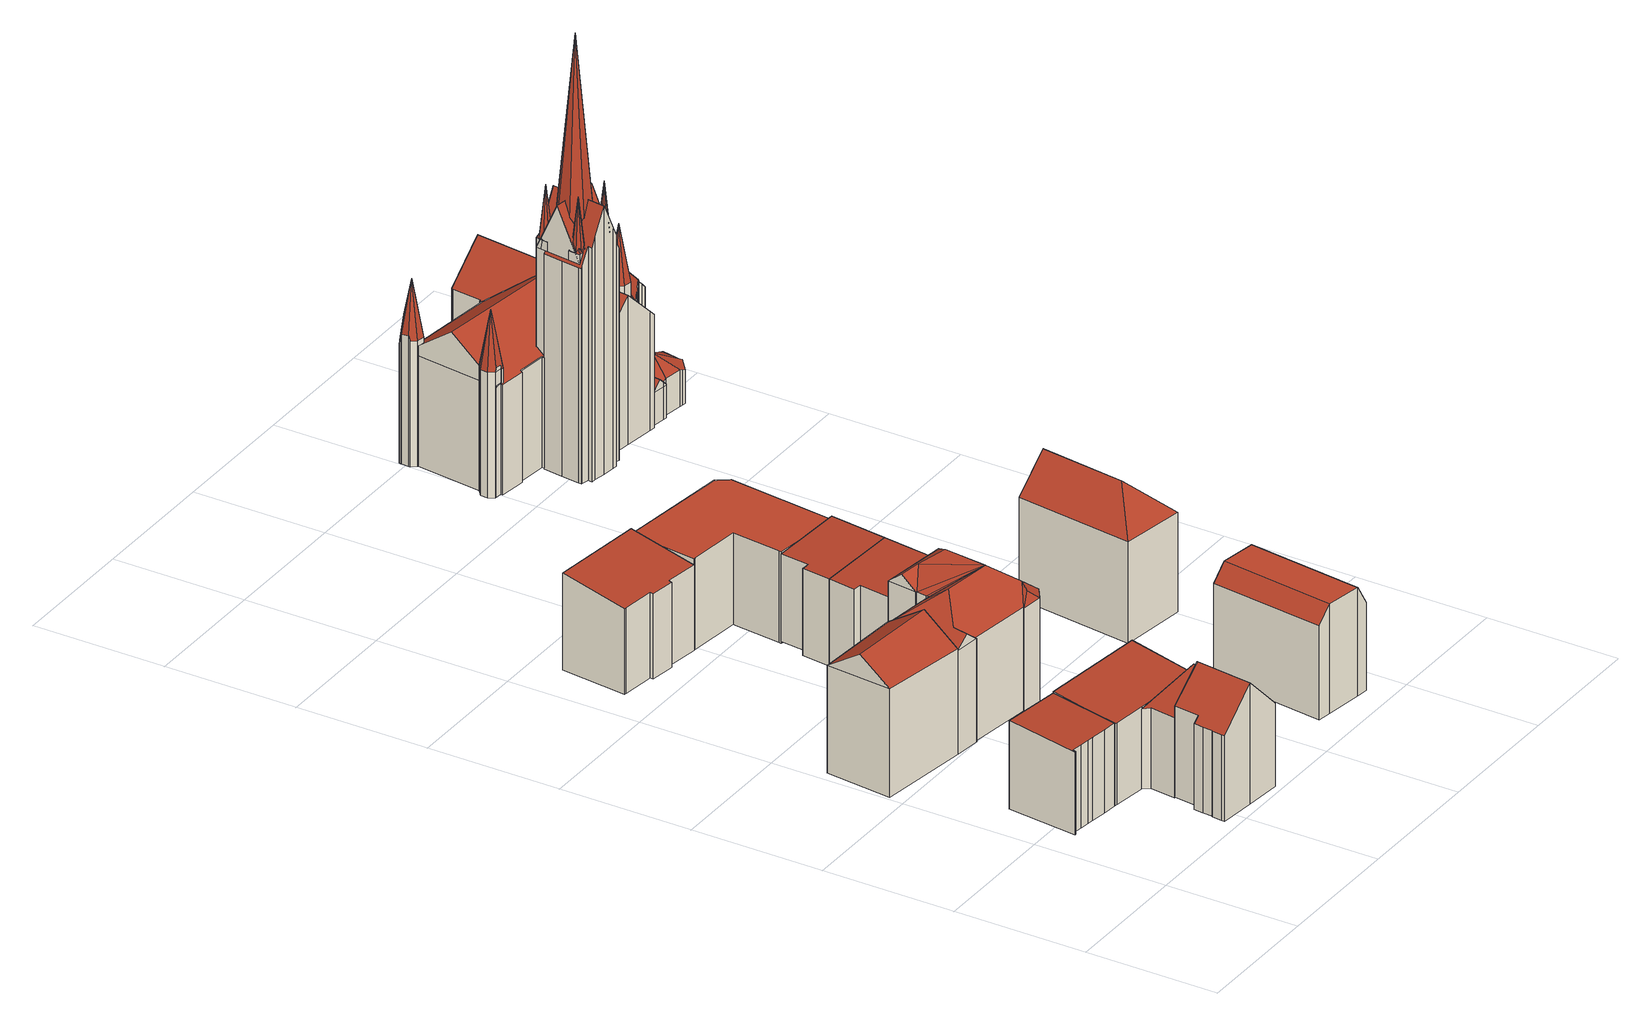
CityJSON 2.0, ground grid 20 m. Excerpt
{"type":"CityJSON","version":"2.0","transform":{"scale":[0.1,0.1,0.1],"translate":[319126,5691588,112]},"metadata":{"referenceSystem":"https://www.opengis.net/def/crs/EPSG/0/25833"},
"CityObjects":{
"building1":{"type":"Building","attributes":{"Gemeindeschluessel":14713000,"Dachtyp_tdc":"tdcPolyFlatRoof","Dachneigung":4.04,"QualitaetDacherkennung":51,"Geometrietyp2DReferenz":"3000","function":"31001_9998","roofType":"2100","measuredHeight":13.27},"geometry":[{"type":"MultiSurface","lod":"2","boundaries":[[[0,1,2,3]],[[1,4,5,2]],[[4,6,7,5]],[[6,8,9,7]],[[8,10,11,9]],[[10,12,13,11]],[[12,14,15,13]],[[14,16,17,15]],[[16,18,19,17]],[[18,0,3,19]],[[18,16,14,12,10,8,6,4,1,0]],[[3,2,5,7,9,11,13,15,17,19]]],"semantics":{"surfaces":[{"type":"WallSurface"},{"type":"RoofSurface"},{"type":"GroundSurface"}],"values":[0,0,0,0,0,0,0,0,0,0,1,2]}}]},
"building2":{"type":"Building","attributes":{"Dachtyp_tdc":"tdcGableRoof","Gemeindeschluessel":14713000,"Dachneigung":34.03,"QualitaetDacherkennung":63,"Geometrietyp2DReferenz":"3000","function":"31001_9998","roofType":"3100","measuredHeight":19.81},"geometry":[{"type":"MultiSurface","lod":"2","boundaries":[[[20,21,22,23]],[[21,24,25,22]],[[24,26,27,25]],[[26,20,23,27]],[[24,21,28]],[[20,26,29]],[[21,20,29,28]],[[26,24,28,29]],[[23,22,25,27]]],"semantics":{"surfaces":[{"type":"WallSurface"},{"type":"RoofSurface"},{"type":"GroundSurface"}],"values":[0,0,0,0,0,0,1,1,2]}}]},
"building3":{"type":"Building","attributes":{"Dachtyp_tdc":"tdcGableRoof","Gemeindeschluessel":14713000,"Dachneigung":45.72,"QualitaetDacherkennung":61,"Geometrietyp2DReferenz":"3000","function":"31001_9998","roofType":"3100","measuredHeight":18.15},"geometry":[{"type":"MultiSurface","lod":"2","boundaries":[[[30,31,32,33]],[[31,34,35,32]],[[34,36,37,35]],[[36,38,39,37]],[[38,40,41,39]],[[40,42,43,41]],[[42,44,45,43]],[[44,46,47,45]],[[46,48,49,47]],[[48,50,51,49]],[[50,52,53,51]],[[52,30,33,53]],[[48,46,44,42]],[[42,40,38,36,34,31,30,52,50,48]],[[33,32,35,37,39,41,43,45,47,49,51,53]]],"semantics":{"surfaces":[{"type":"WallSurface"},{"type":"RoofSurface"},{"type":"GroundSurface"}],"values":[0,0,0,0,0,0,0,0,0,0,0,0,1,1,2]}}]},
"building4":{"type":"Building","attributes":{"Gemeindeschluessel":14713000,"Geometrietyp2DReferenz":"3000","function":"31001_9998","roofType":"9999"},"children":["building4-1","building4-2"]},
"building4-1":{"type":"BuildingPart","attributes":{"Dachtyp_tdc":"tdcPolyFlatRoof","Dachneigung":8.68,"QualitaetDacherkennung":67,"Geometrietyp2DReferenz":"3000","roofType":"2100","measuredHeight":13.67},"parents":["building4"],"geometry":[{"type":"MultiSurface","lod":"2","boundaries":[[[54,55,56,57,58]],[[55,59,60,56]],[[59,61,62,60]],[[61,63,64,62]],[[63,61,59,55,54,65]],[[57,56,60,62,64]],[[58,65,54]],[[57,64,63,65,58]]],"semantics":{"surfaces":[{"type":"WallSurface"},{"type":"RoofSurface"},{"type":"GroundSurface"},{"type":"ClosureSurface"}],"values":[0,0,0,0,1,2,0,3]}}]},
"building4-2":{"type":"BuildingPart","attributes":{"Dachtyp_tdc":"tdcPolyFlatRoof","Dachneigung":6.71,"QualitaetDacherkennung":55,"Geometrietyp2DReferenz":"3000","roofType":"2100","measuredHeight":13.48},"parents":["building4"],"geometry":[{"type":"MultiSurface","lod":"2","boundaries":[[[66,67,5,7]],[[67,68,69,5]],[[68,58,57,69]],[[70,71,72,64,63]],[[71,66,7,72]],[[71,70,65,58,68,67,66]],[[7,5,69,57,64,72]],[[63,65,70]],[[64,57,58,65,63]]],"semantics":{"surfaces":[{"type":"WallSurface"},{"type":"RoofSurface"},{"type":"GroundSurface"},{"type":"ClosureSurface"}],"values":[0,0,0,0,0,1,2,0,3]}}]},
"building5":{"type":"Building","attributes":{"Dachtyp_tdc":"tdcFreeFormRoof","Gemeindeschluessel":14713000,"Dachneigung":39.15,"QualitaetDacherkennung":16,"Geometrietyp2DReferenz":"3000","function":"31001_9998","roofType":"5000","measuredHeight":20.2},"geometry":[{"type":"MultiSurface","lod":"2","boundaries":[[[73,74,75,76]],[[74,77,78,75]],[[77,79,80,78]],[[79,81,82,80]],[[81,83,84,82]],[[83,85,86,84]],[[85,87,88,86]],[[87,89,90,88]],[[89,91,92,90]],[[91,93,94,92]],[[93,95,96,94]],[[95,97,23,96]],[[97,98,27,23]],[[99,97,95]],[[100,99,95,93]],[[101,102,103,104,100,93,91]],[[105,101,91,89]],[[105,89,87]],[[102,101,105,87,85]],[[106,107,103,102,85,83]],[[108,109,106,83,81]],[[108,81,79]],[[109,108,79,77]],[[109,107,106]],[[77,107,109]],[[74,107,77]],[[107,74,73]],[[73,103,107]],[[110,103,73]],[[110,104,103]],[[104,110,98]],[[99,100,104,98,97]],[[27,111,76,75,78,80,82,84,86,88,90,92,94,96,23]],[[98,110,111,27]],[[110,73,76,111]]],"semantics":{"surfaces":[{"type":"WallSurface"},{"type":"RoofSurface"},{"type":"GroundSurface"}],"values":[0,0,0,0,0,0,0,0,0,0,0,0,0,0,1,1,1,1,1,1,1,0,1,1,1,1,1,1,1,1,1,1,2,0,0]}}]},
"building6":{"type":"Building","attributes":{"Dachtyp_tdc":"tdcPolyFlatRoof","Gemeindeschluessel":14713000,"Dachneigung":9.34,"QualitaetDacherkennung":69,"Geometrietyp2DReferenz":"3000","function":"31001_9998","roofType":"2100","measuredHeight":14.57},"geometry":[{"type":"MultiSurface","lod":"2","boundaries":[[[112,113,114,115]],[[113,116,117,114]],[[116,118,119,117]],[[118,120,121,119]],[[120,122,123,121]],[[122,124,125,123]],[[124,126,127,125]],[[126,128,129,127]],[[128,112,115,129]],[[128,126,124,122,120,118,116,113,112]],[[115,114,117,119,121,123,125,127,129]]],"semantics":{"surfaces":[{"type":"WallSurface"},{"type":"RoofSurface"},{"type":"GroundSurface"}],"values":[0,0,0,0,0,0,0,0,0,1,2]}}]},
"building7":{"type":"Building","attributes":{"Dachtyp_tdc":"tdcPolyFlatRoof","Gemeindeschluessel":14713000,"Dachneigung":4.34,"QualitaetDacherkennung":76,"Geometrietyp2DReferenz":"3000","function":"31001_9998","roofType":"2100","measuredHeight":13.96},"geometry":[{"type":"MultiSurface","lod":"2","boundaries":[[[130,131,132,82]],[[131,133,134,132]],[[133,135,136,134]],[[135,137,138,136]],[[137,139,84,138]],[[139,130,82,84]],[[139,137,135,133,131,130]],[[82,132,134,136,138,84]]],"semantics":{"surfaces":[{"type":"WallSurface"},{"type":"RoofSurface"},{"type":"GroundSurface"}],"values":[0,0,0,0,0,0,1,2]}}]},
"building8":{"type":"Building","attributes":{"Dachtyp_tdc":"tdcPolyFlatRoof","Gemeindeschluessel":14713000,"Dachneigung":4.28,"QualitaetDacherkennung":86,"Geometrietyp2DReferenz":"3000","function":"31001_9998","roofType":"2100","measuredHeight":13.99},"geometry":[{"type":"MultiSurface","lod":"2","boundaries":[[[135,140,141,136]],[[140,142,143,141]],[[142,144,145,143]],[[144,146,147,145]],[[146,137,138,147]],[[137,135,136,138]],[[137,146,144,142,140,135]],[[136,141,143,145,147,138]]],"semantics":{"surfaces":[{"type":"WallSurface"},{"type":"RoofSurface"},{"type":"GroundSurface"}],"values":[0,0,0,0,0,0,1,2]}}]},
"building9":{"type":"Building","attributes":{"Dachtyp_tdc":"tdcPolyFlatRoof","Gemeindeschluessel":14713000,"Dachneigung":0,"QualitaetDacherkennung":21,"Geometrietyp2DReferenz":"3000","function":"31001_9998","roofType":"1000","measuredHeight":13.77},"geometry":[{"type":"MultiSurface","lod":"2","boundaries":[[[148,149,150,151]],[[149,152,153,150]],[[152,154,155,153]],[[154,156,115,155]],[[156,157,129,115]],[[157,158,159,129]],[[158,160,161,159]],[[160,162,163,161]],[[162,148,151,163]],[[162,160,158,157,156,154,152,149,148]],[[151,150,153,155,115,129,159,161,163]]],"semantics":{"surfaces":[{"type":"WallSurface"},{"type":"RoofSurface"},{"type":"GroundSurface"}],"values":[0,0,0,0,0,0,0,0,0,1,2]}}]},
"building10":{"type":"Building","attributes":{"Dachtyp_tdc":"tdcCutGableRoof","Gemeindeschluessel":14713000,"Dachneigung":1.63,"QualitaetDacherkennung":71,"Geometrietyp2DReferenz":"3000","function":"31001_9998","roofType":"9999","measuredHeight":16.48},"geometry":[{"type":"MultiSurface","lod":"2","boundaries":[[[164,165,166,167]],[[165,168,169,166]],[[168,170,171,169]],[[170,172,173,171]],[[172,174,175,173]],[[174,176,177,175]],[[176,178,179,177]],[[178,180,181,179]],[[180,182,183,181]],[[182,184,185,183]],[[184,186,187,185]],[[186,188,189,187]],[[188,190,191,189]],[[190,164,167,191]],[[168,165,164,190]],[[188,186,184,182,180,178,176,174,172,170]],[[190,188,170,168]],[[167,166,169,171,173,175,177,179,181,183,185,187,189,191]]],"semantics":{"surfaces":[{"type":"WallSurface"},{"type":"RoofSurface"},{"type":"GroundSurface"}],"values":[0,0,0,0,0,0,0,0,0,0,0,0,0,0,1,1,1,2]}}]},
"building11":{"type":"Building","attributes":{"Dachtyp_tdc":"tdcFreeFormRoof","Gemeindeschluessel":14713000,"Dachneigung":45.1,"QualitaetDacherkennung":70,"Geometrietyp2DReferenz":"3000","function":"31001_9998","roofType":"5000","measuredHeight":20.31},"geometry":[{"type":"MultiSurface","lod":"2","boundaries":[[[192,193,194,195]],[[193,196,197,194]],[[196,198,199,197]],[[198,200,201,199]],[[200,202,203,201]],[[202,204,205,203]],[[204,192,195,205]],[[204,206,192]],[[204,202,200,198,196,207,206]],[[206,207,193,192]],[[196,193,207]],[[195,194,197,199,201,203,205]]],"semantics":{"surfaces":[{"type":"WallSurface"},{"type":"RoofSurface"},{"type":"GroundSurface"}],"values":[0,0,0,0,0,0,0,1,1,1,0,2]}}]},
"building12":{"type":"Building","attributes":{"name":"Heilig Kreuz","Gemeindeschluessel":14713000,"QualitaetDacherkennung":100,"Geometrietyp2DReferenz":"3000","function":"31001_3041","roofType":"9999"},"children":["building12-1","building12-2","building12-3","building12-4","building12-5","building12-6","building12-7","building12-8","building12-9","building12-10","building12-11","building12-12","building12-13","building12-14","building12-15","building12-16","building12-17","building12-18","building12-19","building12-20","building12-21","building12-22","building12-23","building12-24","building12-25"]},
"building12-1":{"type":"BuildingPart","attributes":{"Dachtyp_tdc":"tdcGableRoof","Dachneigung":36.59,"QualitaetDacherkennung":100,"Geometrietyp2DReferenz":"3000","roofType":"3100","measuredHeight":22.18},"parents":["building12"],"geometry":[{"type":"MultiSurface","lod":"2","boundaries":[[[208,209,210,211]],[[209,212,213,210]],[[212,214,215,213]],[[214,216,217,215]],[[216,218,219,217]],[[218,220,221,219]],[[220,222,223,221]],[[222,224,225,223]],[[214,226,227,208,228,229,230,231,232,233,216]],[[224,222,231,230]],[[216,233,218]],[[218,233,232,220]],[[220,232,231,222]],[[209,227,226,212]],[[208,227,209]],[[212,226,214]],[[211,210,213,215,217,219,221,223,225,234,235]],[[224,229,234,225]],[[235,234,229,228]],[[211,235,228,208]],[[230,229,224]]],"semantics":{"surfaces":[{"type":"WallSurface"},{"type":"RoofSurface"},{"type":"GroundSurface"},{"type":"ClosureSurface"}],"values":[0,0,0,0,0,0,0,0,1,1,0,0,0,0,0,0,2,3,0,3,3]}}]},
"building12-2":{"type":"BuildingPart","attributes":{"Dachtyp_tdc":"tdcTentRoof","Dachneigung":80.45,"QualitaetDacherkennung":100,"Geometrietyp2DReferenz":"3000","roofType":"4000","measuredHeight":27.5},"parents":["building12"],"geometry":[{"type":"MultiSurface","lod":"2","boundaries":[[[236,237,238,239]],[[237,240,219,238]],[[240,241,242,219]],[[241,243,244,242]],[[243,245,246,244]],[[245,247,248,246]],[[247,249,250,248]],[[249,251,252,250]],[[251,253,254,252]],[[253,236,239,254]],[[236,253,255]],[[236,255,256,257,237]],[[241,256,255,243]],[[245,243,255]],[[247,245,255]],[[249,247,255]],[[251,249,255]],[[253,251,255]],[[240,257,256,241]],[[237,257,240]],[[239,238,219,242,244,246,248,250,252,254]]],"semantics":{"surfaces":[{"type":"WallSurface"},{"type":"RoofSurface"},{"type":"GroundSurface"}],"values":[0,0,0,0,0,0,0,0,0,0,1,1,1,1,1,1,1,1,0,0,2]}}]},
"building12-3":{"type":"BuildingPart","attributes":{"Dachtyp_tdc":"tdcFreeFormRoof","Dachneigung":64.74,"QualitaetDacherkennung":100,"Geometrietyp2DReferenz":"3000","roofType":"5000","measuredHeight":7.59},"parents":["building12"],"geometry":[{"type":"MultiSurface","lod":"2","boundaries":[[[258,259,260]],[[259,261,260]],[[262,258,261]],[[262,261,259]],[[262,259,258]],[[258,260,261]]],"semantics":{"surfaces":[{"type":"WallSurface"},{"type":"RoofSurface"},{"type":"GroundSurface"}],"values":[0,0,0,1,1,2]}}]},
"building12-4":{"type":"BuildingPart","attributes":{"Dachtyp_tdc":"tdcTentRoof","Dachneigung":85.04,"QualitaetDacherkennung":100,"Geometrietyp2DReferenz":"3000","roofType":"4000","measuredHeight":30.22},"parents":["building12"],"geometry":[{"type":"MultiSurface","lod":"2","boundaries":[[[263,264,265,266]],[[264,267,268,265]],[[267,269,270,268]],[[269,271,272,270]],[[271,273,274,272]],[[273,275,276,274]],[[275,277,278,276]],[[277,263,266,278]],[[264,263,279]],[[267,264,279]],[[269,267,279]],[[271,269,279]],[[273,271,279]],[[275,273,279]],[[277,275,279]],[[263,277,279]],[[266,265,268,270,272,274,276,278]]],"semantics":{"surfaces":[{"type":"WallSurface"},{"type":"RoofSurface"},{"type":"GroundSurface"}],"values":[0,0,0,0,0,0,0,0,1,1,1,1,1,1,1,1,2]}}]},
"building12-5":{"type":"BuildingPart","attributes":{"Dachtyp_tdc":"tdcTentRoof","Dachneigung":64.74,"QualitaetDacherkennung":100,"Geometrietyp2DReferenz":"3000","roofType":"4000","measuredHeight":3.35},"parents":["building12"],"geometry":[{"type":"MultiSurface","lod":"2","boundaries":[[[280,281,282,283]],[[281,284,285,282]],[[284,286,287,285]],[[286,280,283,287]],[[281,280,288]],[[284,281,288]],[[286,284,288]],[[280,286,288]],[[283,282,285,287]]],"semantics":{"surfaces":[{"type":"WallSurface"},{"type":"RoofSurface"},{"type":"GroundSurface"}],"values":[0,0,0,0,1,1,1,1,2]}}]},
"building12-6":{"type":"BuildingPart","attributes":{"Dachtyp_tdc":"tdcTentRoof","Dachneigung":28.61,"QualitaetDacherkennung":100,"Geometrietyp2DReferenz":"3000","roofType":"3500","measuredHeight":7.4},"parents":["building12"],"geometry":[{"type":"MultiSurface","lod":"2","boundaries":[[[289,290,291]],[[290,292,293,291]],[[292,294,295,293]],[[294,296,297,295]],[[296,298,299,297]],[[298,300,301,299]],[[300,302,303,301]],[[302,304,305,303]],[[304,306,307,305]],[[308,309,310,311]],[[309,312,313,310]],[[312,314,315,313]],[[314,316,317,315]],[[316,318,319,317]],[[318,289,291,319]],[[296,294,292,290,320]],[[298,296,320]],[[302,300,298,320]],[[304,302,320]],[[306,304,320]],[[321,322,306,320]],[[314,312,309,308,323,324,321,320]],[[290,289,318,316,314,320]],[[291,293,295,297,299,301,303,305,307,325,326,327,311,310,313,315,317,319]],[[307,306,322,328,325]],[[325,328,322,321]],[[325,321,324,326]],[[326,324,323,327]],[[327,323,308,311]]],"semantics":{"surfaces":[{"type":"WallSurface"},{"type":"RoofSurface"},{"type":"GroundSurface"},{"type":"ClosureSurface"}],"values":[0,0,0,0,0,0,0,0,0,0,0,0,0,0,0,1,1,1,1,1,1,1,1,2,0,3,3,3,3]}}]},
"building12-7":{"type":"BuildingPart","attributes":{"Dachtyp_tdc":"tdcTentRoof","Dachneigung":28.62,"QualitaetDacherkennung":100,"Geometrietyp2DReferenz":"3000","roofType":"3500","measuredHeight":7.31},"parents":["building12"],"geometry":[{"type":"MultiSurface","lod":"2","boundaries":[[[329,330,331,332]],[[330,333,334,331]],[[335,336,337]],[[338,339,335,337]],[[340,338,337]],[[341,340,337]],[[342,343,344,341,337]],[[345,346,342,337]],[[338,340,347,348]],[[340,341,349,347]],[[341,344,350,351,349]],[[343,342,352,353,354]],[[342,346,355,352]],[[346,345,356,355]],[[345,357,358,356]],[[357,359,360,358]],[[359,361,362,360]],[[361,329,332,362]],[[329,361,359,357,345,337]],[[336,363,333,330,329,337]],[[364,365,366,367,348,347,349,351,353,352,355,356,358,360,362,332,331,334]],[[364,334,333,363]],[[365,364,363,336]],[[366,365,336,335]],[[348,367,339,338]],[[367,366,335,339]],[[343,354,350,344]],[[354,353,351,350]]],"semantics":{"surfaces":[{"type":"WallSurface"},{"type":"RoofSurface"},{"type":"GroundSurface"},{"type":"ClosureSurface"}],"values":[0,0,1,1,1,1,1,1,0,0,0,0,0,0,0,0,0,0,1,1,2,3,3,3,0,3,0,3]}}]},
"building12-8":{"type":"BuildingPart","attributes":{"Dachtyp_tdc":"tdcTentRoof","Dachneigung":64.76,"QualitaetDacherkennung":100,"Geometrietyp2DReferenz":"3000","roofType":"4000","measuredHeight":36.08},"parents":["building12"],"geometry":[{"type":"MultiSurface","lod":"2","boundaries":[[[368,369,370,371]],[[369,372,373,370]],[[372,374,375,373]],[[374,368,371,375]],[[369,368,376]],[[372,369,376]],[[374,372,376]],[[368,374,376]],[[371,370,373,375]]],"semantics":{"surfaces":[{"type":"WallSurface"},{"type":"RoofSurface"},{"type":"GroundSurface"}],"values":[0,0,0,0,1,1,1,1,2]}}]},
"building12-9":{"type":"BuildingPart","attributes":{"Dachtyp_tdc":"tdcTentRoof","Dachneigung":64.74,"QualitaetDacherkennung":100,"Geometrietyp2DReferenz":"3000","roofType":"4000","measuredHeight":36.02},"parents":["building12"],"geometry":[{"type":"MultiSurface","lod":"2","boundaries":[[[377,378,379,380]],[[378,381,382,379]],[[381,383,384,382]],[[383,377,380,384]],[[378,377,385]],[[381,378,385]],[[383,381,385]],[[377,383,385]],[[380,379,382,384]]],"semantics":{"surfaces":[{"type":"WallSurface"},{"type":"RoofSurface"},{"type":"GroundSurface"}],"values":[0,0,0,0,1,1,1,1,2]}}]},
"building12-10":{"type":"BuildingPart","attributes":{"Dachtyp_tdc":"tdcTentRoof","Dachneigung":84.01,"QualitaetDacherkennung":100,"Geometrietyp2DReferenz":"3000","roofType":"4000","measuredHeight":7.92},"parents":["building12"],"geometry":[{"type":"MultiSurface","lod":"2","boundaries":[[[386,387,388,389]],[[387,390,391,388]],[[390,392,393,391]],[[392,394,395,393]],[[394,396,397,395]],[[396,398,399,397]],[[398,400,401,399]],[[400,386,389,401]],[[387,386,402]],[[390,387,402]],[[392,390,402]],[[394,392,402]],[[396,394,402]],[[398,396,402]],[[400,398,402]],[[386,400,402]],[[389,388,391,393,395,397,399,401]]],"semantics":{"surfaces":[{"type":"WallSurface"},{"type":"RoofSurface"},{"type":"GroundSurface"}],"values":[0,0,0,0,0,0,0,0,1,1,1,1,1,1,1,1,2]}}]},
"building12-11":{"type":"BuildingPart","attributes":{"Dachtyp_tdc":"tdcTentRoof","Dachneigung":84.01,"QualitaetDacherkennung":100,"Geometrietyp2DReferenz":"3000","roofType":"4000","measuredHeight":7.92},"parents":["building12"],"geometry":[{"type":"MultiSurface","lod":"2","boundaries":[[[403,404,405,406]],[[404,407,408,405]],[[407,409,410,408]],[[409,411,412,410]],[[411,413,414,412]],[[413,415,416,414]],[[415,417,418,416]],[[417,403,406,418]],[[404,403,419]],[[407,404,419]],[[409,407,419]],[[411,409,419]],[[413,411,419]],[[415,413,419]],[[417,415,419]],[[403,417,419]],[[406,405,408,410,412,414,416,418]]],"semantics":{"surfaces":[{"type":"WallSurface"},{"type":"RoofSurface"},{"type":"GroundSurface"}],"values":[0,0,0,0,0,0,0,0,1,1,1,1,1,1,1,1,2]}}]},
"building12-12":{"type":"BuildingPart","attributes":{"Dachtyp_tdc":"tdcGableRoof","Dachneigung":44.99,"QualitaetDacherkennung":100,"Geometrietyp2DReferenz":"3000","roofType":"3100","measuredHeight":6.31},"parents":["building12"],"geometry":[{"type":"MultiSurface","lod":"2","boundaries":[[[420,421,422,423]],[[421,424,425,422]],[[424,426,427,425]],[[426,428,429,427]],[[428,430,431,429]],[[430,432,433,431]],[[432,434,435,433]],[[434,436,437,438,420]],[[421,438,437,439,440,441,424]],[[424,441,426]],[[426,441,440,428]],[[428,440,439,430]],[[430,439,437,436,432]],[[432,436,434]],[[420,438,421]],[[423,422,425,427,429,431,433,435]],[[423,435,434,420]]],"semantics":{"surfaces":[{"type":"WallSurface"},{"type":"RoofSurface"},{"type":"GroundSurface"},{"type":"ClosureSurface"}],"values":[0,0,0,0,0,0,0,1,1,0,0,0,0,0,0,2,3]}}]},
"building12-13":{"type":"BuildingPart","attributes":{"Dachtyp_tdc":"tdcGableRoof","Dachneigung":45.01,"QualitaetDacherkennung":100,"Geometrietyp2DReferenz":"3000","roofType":"3100","measuredHeight":22.37},"parents":["building12"],"geometry":[{"type":"MultiSurface","lod":"2","boundaries":[[[442,443,423,444,445]],[[443,442,446,230]],[[447,448,230,446]],[[444,423,449,450]],[[443,448,451,452,449,423]],[[450,449,452,453]],[[454,451,448,447,455]],[[452,451,454,453]],[[445,456,442]],[[457,455,447]],[[445,444,450,453,454,455]],[[445,455,457,456]],[[448,443,230]],[[446,442,456,458,457,447]],[[456,457,458]]],"semantics":{"surfaces":[{"type":"WallSurface"},{"type":"RoofSurface"},{"type":"GroundSurface"},{"type":"ClosureSurface"}],"values":[0,1,1,2,3,0,0,3,0,0,3,3,3,0,3]}}]},
"building12-14":{"type":"BuildingPart","attributes":{"Dachtyp_tdc":"tdcGableRoof","Dachneigung":44.99,"QualitaetDacherkennung":100,"Geometrietyp2DReferenz":"3000","roofType":"3100","measuredHeight":6.21},"parents":["building12"],"geometry":[{"type":"MultiSurface","lod":"2","boundaries":[[[459,460,461,462]],[[460,354,353,461]],[[463,464,465,466]],[[464,467,468,465]],[[467,469,470,468]],[[469,471,472,470]],[[471,459,462,472]],[[469,467,464,463,451,454,473]],[[473,474,350,354,460,459,471,469]],[[461,353,351,475,476,453,452,466,465,468,470,472,462]],[[475,351,350,474]],[[351,353,354,350]],[[476,475,474,473]],[[454,453,476,473]],[[451,452,453,454]],[[466,452,451,463]]],"semantics":{"surfaces":[{"type":"WallSurface"},{"type":"RoofSurface"},{"type":"GroundSurface"},{"type":"ClosureSurface"}],"values":[0,0,0,0,0,0,0,1,1,2,0,3,3,0,3,3]}}]},
"building12-15":{"type":"BuildingPart","attributes":{"Dachtyp_tdc":"tdcFreeFormRoof","Dachneigung":64.74,"QualitaetDacherkennung":100,"Geometrietyp2DReferenz":"3000","roofType":"5000","measuredHeight":7.59},"parents":["building12"],"geometry":[{"type":"MultiSurface","lod":"2","boundaries":[[[477,259,260]],[[259,283,260]],[[478,477,283]],[[478,283,259]],[[478,259,477]],[[477,260,283]]],"semantics":{"surfaces":[{"type":"WallSurface"},{"type":"RoofSurface"},{"type":"GroundSurface"}],"values":[0,0,0,1,1,2]}}]},
"building12-16":{"type":"BuildingPart","attributes":{"Dachtyp_tdc":"tdcTentRoof","Dachneigung":84.01,"QualitaetDacherkennung":100,"Geometrietyp2DReferenz":"3000","roofType":"4000","measuredHeight":7.92},"parents":["building12"],"geometry":[{"type":"MultiSurface","lod":"2","boundaries":[[[479,480,481,482]],[[480,483,484,481]],[[483,485,486,484]],[[485,487,488,486]],[[487,489,490,488]],[[489,491,492,490]],[[491,493,494,492]],[[493,479,482,494]],[[480,479,495]],[[483,480,495]],[[485,483,495]],[[487,485,495]],[[489,487,495]],[[491,489,495]],[[493,491,495]],[[479,493,495]],[[482,481,484,486,488,490,492,494]]],"semantics":{"surfaces":[{"type":"WallSurface"},{"type":"RoofSurface"},{"type":"GroundSurface"}],"values":[0,0,0,0,0,0,0,0,1,1,1,1,1,1,1,1,2]}}]},
"building12-17":{"type":"BuildingPart","attributes":{"Dachtyp_tdc":"tdcGableRoof","Dachneigung":45,"QualitaetDacherkennung":100,"Geometrietyp2DReferenz":"3000","roofType":"3100","measuredHeight":22.41},"parents":["building12"],"geometry":[{"type":"MultiSurface","lod":"2","boundaries":[[[496,497,463,466,498,499]],[[500,501,502,435,434]],[[501,503,504,502]],[[503,505,506,504]],[[505,507,508,506]],[[507,509,510,508]],[[509,511,512,513,510]],[[514,515,516,517]],[[515,518,519,516]],[[518,520,521,519]],[[520,522,523,521]],[[522,524,525,523]],[[524,526,527,525]],[[526,496,499,527]],[[499,498,423,435,502,504,506,508,510,513,528,517,516,519,521,523,525,527]],[[423,498,466,452,449,423,443,500,434,420]],[[451,463,497,448]],[[434,435,423,420]],[[423,449,452,451,448,443]],[[451,452,466,463]],[[529,528,513,512,530,531]],[[531,530,512,511]],[[517,528,529,229,234,225,224,514]],[[225,234,229,224]],[[522,520,518,515,514,224,230]],[[230,229,529,531,511,509,507]],[[230,224,229]],[[507,505,503,501,500,443,230]],[[230,448,497,496,526,524,522]],[[230,443,448]]],"semantics":{"surfaces":[{"type":"WallSurface"},{"type":"GroundSurface"},{"type":"ClosureSurface"},{"type":"RoofSurface"}],"values":[0,0,0,0,0,0,0,0,0,0,0,0,0,0,1,0,0,2,2,2,0,2,0,2,3,3,2,3,3,2]}}]},
"building12-18":{"type":"BuildingPart","attributes":{"Dachtyp_tdc":"tdcTentRoof","Dachneigung":51.19,"QualitaetDacherkennung":100,"Geometrietyp2DReferenz":"3000","roofType":"4000","measuredHeight":20.22},"parents":["building12"],"geometry":[{"type":"MultiSurface","lod":"2","boundaries":[[[532,533,534,535]],[[533,536,537,534]],[[536,538,539,537]],[[538,540,541,539]],[[540,542,543,541]],[[542,544,545,543]],[[544,546,547,545]],[[546,548,308,311,547]],[[549,550,551,328,322]],[[552,553,339,367,554,555]],[[556,557,558,559]],[[557,560,561,558]],[[560,562,563,561]],[[562,564,565,563]],[[564,566,567,565]],[[566,568,569,567]],[[568,532,535,569]],[[570,550,549,571,572,573]],[[564,562,560,557,556,574,575,576,553,552,570]],[[570,573,548,546,544,542,540,538,536,533,532,568,566,564]],[[535,534,537,539,541,543,545,547,311,327,326,325,328,551,577,555,554,578,579,580,559,558,561,563,565,567,569]],[[323,308,548,573]],[[323,327,311,308]],[[324,323,573,572]],[[324,326,327,323]],[[571,321,324,572]],[[321,325,326,324]],[[322,321,571,549]],[[328,325,321,322]],[[551,550,581,577]],[[581,550,570]],[[577,581,552,555]],[[552,581,570]],[[576,335,339,553]],[[366,578,554,367]],[[335,366,367,339]],[[575,336,335,576]],[[365,579,578,366]],[[366,335,336,365]],[[574,363,336,575]],[[364,580,579,365]],[[365,336,363,364]],[[559,580,364,334,333,363,574,556]],[[364,363,333,334]]],"semantics":{"surfaces":[{"type":"WallSurface"},{"type":"RoofSurface"},{"type":"GroundSurface"},{"type":"ClosureSurface"}],"values":[0,0,0,0,0,0,0,0,0,0,0,0,0,0,0,0,0,1,1,1,2,0,3,0,3,0,3,0,3,3,3,3,3,0,0,3,0,0,3,0,0,3,0,3]}}]},
"building12-19":{"type":"BuildingPart","attributes":{"Dachtyp_tdc":"tdcTentRoof","Dachneigung":80.45,"QualitaetDacherkennung":100,"Geometrietyp2DReferenz":"3000","roofType":"4000","measuredHeight":27.73},"parents":["building12"],"geometry":[{"type":"MultiSurface","lod":"2","boundaries":[[[582,583,584,585]],[[583,586,587,584]],[[586,588,589,587]],[[588,590,591,589]],[[590,592,593,591]],[[592,594,595,593]],[[594,596,597,595]],[[596,582,585,597]],[[583,582,598]],[[586,583,598]],[[588,586,598]],[[590,588,598]],[[592,590,598]],[[594,592,598]],[[596,594,598]],[[582,596,598]],[[585,584,587,589,591,593,595,597]]],"semantics":{"surfaces":[{"type":"WallSurface"},{"type":"RoofSurface"},{"type":"GroundSurface"}],"values":[0,0,0,0,0,0,0,0,1,1,1,1,1,1,1,1,2]}}]},
"building12-20":{"type":"BuildingPart","attributes":{"Dachtyp_tdc":"tdcTentRoof","Dachneigung":80.45,"QualitaetDacherkennung":100,"Geometrietyp2DReferenz":"3000","roofType":"4000","measuredHeight":27.5},"parents":["building12"],"geometry":[{"type":"MultiSurface","lod":"2","boundaries":[[[599,600,601,602]],[[600,603,604,601]],[[603,605,606,604]],[[605,607,608,606]],[[607,609,610,608]],[[609,611,612,610]],[[611,613,614,612]],[[613,615,616,614]],[[615,617,618,616]],[[617,619,620,618]],[[619,621,622,620]],[[621,623,624,622]],[[623,625,626,624]],[[625,627,628,626]],[[627,629,630,628]],[[629,599,602,630]],[[605,603,631]],[[607,605,631]],[[611,609,607,631]],[[613,611,631]],[[621,619,617,615,613,631]],[[623,621,631]],[[599,629,627]],[[627,625,623,631,600,599]],[[603,600,631]],[[602,601,604,606,608,610,612,614,616,618,620,622,624,626,628,630]]],"semantics":{"surfaces":[{"type":"WallSurface"},{"type":"RoofSurface"},{"type":"GroundSurface"}],"values":[0,0,0,0,0,0,0,0,0,0,0,0,0,0,0,0,1,1,1,1,1,1,1,1,1,2]}}]},
"building12-21":{"type":"BuildingPart","attributes":{"Dachtyp_tdc":"tdcGableRoof","Dachneigung":45,"QualitaetDacherkennung":100,"Geometrietyp2DReferenz":"3000","roofType":"3100","measuredHeight":20.21},"parents":["building12"],"geometry":[{"type":"MultiSurface","lod":"2","boundaries":[[[550,445,444,551]],[[445,550,570,458,456]],[[552,455,457,458,570]],[[551,444,450,555,577]],[[444,445,455,450]],[[555,450,455,552],[475,474,473,476]],[[475,476,473,474]],[[551,577,581,550]],[[577,555,552,581]],[[445,456,457,455]],[[456,458,457]],[[550,581,570]],[[552,570,581]]],"semantics":{"surfaces":[{"type":"WallSurface"},{"type":"RoofSurface"},{"type":"GroundSurface"},{"type":"ClosureSurface"}],"values":[0,1,1,2,3,0,3,3,3,3,3,3,3]}}]},
"building12-22":{"type":"BuildingPart","attributes":{"Dachtyp_tdc":"tdcTentRoof","Dachneigung":80.45,"QualitaetDacherkennung":100,"Geometrietyp2DReferenz":"3000","roofType":"4000","measuredHeight":27.66},"parents":["building12"],"geometry":[{"type":"MultiSurface","lod":"2","boundaries":[[[632,633,634,635]],[[633,636,637,634]],[[636,638,639,637]],[[638,640,641,639]],[[640,642,643,641]],[[642,644,645,643]],[[644,646,647,645]],[[646,632,635,647]],[[633,632,648]],[[636,633,648]],[[638,636,648]],[[640,638,648]],[[642,640,648]],[[644,642,648]],[[646,644,648]],[[632,646,648]],[[635,634,637,639,641,643,645,647]]],"semantics":{"surfaces":[{"type":"WallSurface"},{"type":"RoofSurface"},{"type":"GroundSurface"}],"values":[0,0,0,0,0,0,0,0,1,1,1,1,1,1,1,1,2]}}]},
"building12-23":{"type":"BuildingPart","attributes":{"Dachtyp_tdc":"tdcGableRoof","Dachneigung":64.74,"QualitaetDacherkennung":100,"Geometrietyp2DReferenz":"3000","roofType":"3100","measuredHeight":40.32},"parents":["building12"],"geometry":[{"type":"MultiSurface","lod":"2","boundaries":[[[649,650,651,512,511]],[[650,652,653,651]],[[652,654,655,653]],[[654,656,657,655]],[[656,658,659,657]],[[658,660,661,659]],[[660,662,663,661]],[[662,664,665,663]],[[664,666,667,665]],[[666,668,669,667]],[[668,670,671,669]],[[670,672,673,671]],[[672,674,675,673]],[[674,676,677,675]],[[676,678,208,211,679,677]],[[680,477,681,682,235,228]],[[477,683,684,681]],[[683,261,685,684]],[[261,686,531,530,685]],[[683,477,680,678,676,674,672,670,668,666,664,662]],[[662,660,658,656,654,652,650,649,686,261,683]],[[512,651,653,655,657,659,661,663,665,667,669,671,673,675,677,679,682,681,684,685,530]],[[682,679,211,235]],[[228,208,678,680]],[[211,208,228,235]],[[649,511,531,686]],[[511,512,530,531]]],"semantics":{"surfaces":[{"type":"WallSurface"},{"type":"RoofSurface"},{"type":"GroundSurface"},{"type":"ClosureSurface"}],"values":[0,0,0,0,0,0,0,0,0,0,0,0,0,0,0,0,0,0,0,1,1,2,0,0,3,0,3]}}]},
"building12-24":{"type":"BuildingPart","attributes":{"Dachtyp_tdc":"tdcTentRoof","Dachneigung":84.01,"QualitaetDacherkennung":100,"Geometrietyp2DReferenz":"3000","roofType":"4000","measuredHeight":7.92},"parents":["building12"],"geometry":[{"type":"MultiSurface","lod":"2","boundaries":[[[687,688,689,690]],[[688,691,692,689]],[[691,693,694,692]],[[693,695,696,694]],[[695,697,698,696]],[[697,699,700,698]],[[699,701,702,700]],[[701,687,690,702]],[[688,687,703]],[[691,688,703]],[[693,691,703]],[[695,693,703]],[[697,695,703]],[[699,697,703]],[[701,699,703]],[[687,701,703]],[[690,689,692,694,696,698,700,702]]],"semantics":{"surfaces":[{"type":"WallSurface"},{"type":"RoofSurface"},{"type":"GroundSurface"}],"values":[0,0,0,0,0,0,0,0,1,1,1,1,1,1,1,1,2]}}]},
"building12-25":{"type":"BuildingPart","attributes":{"Dachtyp_tdc":"tdcTentRoof","Dachneigung":64.74,"QualitaetDacherkennung":100,"Geometrietyp2DReferenz":"3000","roofType":"4000","measuredHeight":3.35},"parents":["building12"],"geometry":[{"type":"MultiSurface","lod":"2","boundaries":[[[704,705,477,706]],[[705,707,708,477]],[[707,709,710,708]],[[709,704,706,710]],[[705,704,711]],[[707,705,711]],[[709,707,711]],[[704,709,711]],[[706,477,708,710]]],"semantics":{"surfaces":[{"type":"WallSurface"},{"type":"RoofSurface"},{"type":"GroundSurface"}],"values":[0,0,0,0,1,1,1,1,2]}}]}
},
"vertices":[
[43,164,132],[56,272,140],[56,272,7],[43,164,7],[146,260,140],[146,260,7],[133,159,132],[133,159,7],[112,161,132],[112,161,7],[87,164,132],[87,164,7],[77,165,132],[77,165,7],[63,167,132],[63,167,7],[46,169,132],[46,169,7],[45,164,132],[45,164,7],
[141,402,165],[1,420,170],[1,420,6],[141,402,6],[13,522,168],[13,522,6],[155,516,164],[155,516,6],[6,469,204],[148,457,204],
[173,34,138],[174,36,138],[174,36,9],[173,34,9],[175,50,138],[175,50,9],[177,65,138],[177,65,9],[186,64,146],[186,64,9],[191,103,146],[191,103,9],[238,97,191],[238,97,9],[291,91,136],[291,91,9],[281,5,135],[281,5,9],[227,10,191],[227,10,9],[171,15,138],[171,15,9],[171,19,138],[171,19,9],
[298,139,144],[291,91,144],[291,91,7],[298,139,7],[298,139,130],[191,103,128],[191,103,7],[196,142,128],[196,142,7],[189,152,127],[189,152,7],[207,150,130],
[133,159,130],[146,260,142],[311,241,142],[311,241,7],[189,152,130],[138,158,130],[138,158,7],
[240,506,162],[240,510,162],[240,510,6],[240,506,6],[242,526,162],[242,526,6],[241,527,162],[241,527,6],[247,572,162],[247,572,6],[351,559,162],[351,559,6],[331,395,162],[331,395,6],[312,382,162],[312,382,6],[279,385,162],[279,385,6],[280,387,162],[280,387,6],[181,400,162],[181,400,6],[181,398,162],[181,398,6],[141,402,162],[155,516,162],[161,400,178],[165,423,179],[308,407,181],[308,409,182],[280,444,208],[204,454,208],[298,392,176],[293,514,204],[285,448,205],[244,550,180],[272,542,184],[226,508,162],[226,508,6],
[194,835,132],[143,842,132],[143,842,3],[194,835,3],[142,837,131],[142,837,3],[104,842,131],[104,842,3],[104,847,132],[104,847,3],[54,853,132],[54,853,3],[51,853,132],[51,853,3],[63,955,149],[63,955,3],[206,938,149],[206,938,3],
[247,572,138],[252,618,138],[252,618,6],[241,620,137],[241,620,6],[247,662,137],[247,662,6],[362,648,146],[362,648,6],[351,559,146],
[252,705,137],[252,705,6],[263,704,138],[263,704,6],[268,748,138],[268,748,6],[373,735,146],[373,735,6],
[268,748,141],[269,751,141],[269,751,3],[268,748,3],[277,826,141],[277,826,3],[197,835,141],[197,835,3],[194,835,141],[206,938,141],[379,917,141],[379,917,3],[392,899,141],[392,899,3],[373,735,141],[373,735,3],
[458,46,149],[480,220,149],[480,220,8],[458,46,8],[501,217,173],[501,217,8],[558,210,171],[558,210,8],[576,208,140],[576,208,8],[575,203,140],[575,203,8],[565,124,141],[565,124,8],[568,123,136],[568,123,8],[562,77,136],[562,77,8],[559,76,140],[559,76,8],[554,38,140],[554,38,8],[554,33,140],[554,33,8],[536,35,171],[536,35,8],[479,43,173],[479,43,8],
[497,360,160],[520,540,160],[520,540,7],[497,360,7],[621,527,158],[621,527,7],[614,466,158],[614,466,7],[608,418,158],[608,418,7],[604,383,157],[604,383,7],[599,347,157],[599,347,7],[553,404,210],[570,534,210],
[481,1238,175],[481,1241,175],[481,1241,9],[481,1238,9],[435,1246,175],[435,1246,9],[435,1243,175],[435,1243,9],[395,1248,175],[395,1248,9],[395,1251,175],[395,1251,9],[385,1252,175],[385,1252,9],[403,1400,175],[403,1400,9],[562,1381,175],[562,1381,9],[435,1246,177],[481,1241,177],[483,1237,175],[543,1230,175],[608,1298,231],[394,1325,231],[385,1252,177],[395,1251,177],[543,1230,9],[483,1237,9],
[397,1249,198],[395,1250,198],[395,1250,9],[397,1249,9],[395,1251,198],[384,1252,198],[384,1252,9],[378,1261,198],[378,1261,9],[379,1272,198],[379,1272,9],[389,1280,198],[389,1280,9],[401,1278,198],[401,1278,9],[408,1269,198],[408,1269,9],[406,1257,198],[406,1257,9],[393,1265,284],[385,1252,204],[395,1251,204],
[547,1172,336],[516,1212,412],[516,1212,336],[556,1243,336],[551,1208,412],
[542,1197,336],[523,1183,336],[523,1183,353],[542,1197,353],[501,1186,336],[501,1186,353],[487,1204,336],[487,1204,353],[490,1227,336],[490,1227,353],[508,1241,336],[508,1241,353],[531,1238,336],[531,1238,353],[545,1220,336],[545,1220,353],[516,1212,655],
[476,1181,350],[478,1199,350],[478,1199,336],[476,1181,336],[496,1197,350],[496,1197,336],[494,1179,350],[494,1179,336],[486,1189,369],
[739,1185,58],[739,1185,59],[739,1185,7],[720,1169,58],[720,1169,7],[715,1170,60],[715,1170,7],[710,1171,62],[710,1171,7],[682,1175,62],[682,1175,7],[677,1176,60],[677,1176,7],[661,1196,60],[661,1196,7],[665,1227,60],[665,1227,7],[690,1246,60],[690,1246,7],[748,1257,43],[726,1240,59],[726,1240,7],[748,1257,7],[743,1219,58],[743,1219,7],[743,1218,59],[743,1218,7],[743,1217,59],[743,1217,7],[739,1186,58],[739,1186,7],[701,1207,81],[721,1242,60],[719,1242,60],[747,1257,44],[728,1247,56],[721,1242,7],[728,1247,7],[747,1257,7],[719,1242,7],
[763,1380,59],[763,1379,59],[763,1379,8],[763,1380,8],[759,1348,59],[759,1348,8],[732,1329,60],[757,1348,60],[722,1369,81],[701,1333,60],[725,1330,60],[682,1358,60],[686,1389,60],[711,1408,60],[706,1408,59],[706,1404,60],[742,1404,60],[716,1407,60],[682,1358,8],[701,1333,8],[686,1389,8],[706,1404,56],[706,1404,8],[711,1408,8],[706,1408,8],[706,1408,56],[716,1407,8],[742,1404,8],[743,1404,60],[743,1404,8],[746,1404,58],[746,1404,8],[763,1381,59],[763,1381,8],[757,1350,60],[757,1350,8],[757,1348,8],[732,1329,8],[725,1330,8],
[529,1174,350],[531,1192,350],[531,1192,8],[529,1174,8],[549,1190,350],[549,1190,8],[547,1172,350],[547,1172,8],[539,1182,369],
[536,1228,350],[538,1246,350],[538,1246,9],[536,1228,9],[556,1243,350],[556,1243,9],[553,1225,350],[553,1225,9],[546,1236,369],
[553,1231,350],[548,1227,350],[548,1227,351],[553,1231,351],[541,1228,350],[541,1228,351],[537,1233,350],[537,1233,351],[538,1240,350],[538,1240,351],[543,1244,350],[543,1244,351],[550,1243,350],[550,1243,351],[554,1238,350],[554,1238,351],[546,1236,430],
[500,1238,350],[495,1233,350],[495,1233,351],[500,1238,351],[488,1234,350],[488,1234,351],[484,1240,350],[484,1240,351],[484,1247,350],[484,1247,351],[490,1251,350],[490,1251,351],[497,1250,350],[497,1250,351],[501,1244,350],[501,1244,351],[492,1242,430],
[657,1236,56],[685,1232,56],[685,1232,7],[657,1236,7],[678,1176,56],[678,1176,7],[676,1176,56],[676,1176,7],[676,1171,56],[676,1171,7],[671,1172,56],[671,1172,7],[653,1175,56],[653,1175,7],[650,1175,56],[650,1175,7],[653,1175,59],[664,1173,70],[671,1234,70],[671,1172,63],[676,1171,58],[676,1176,57],
[671,1234,175],[657,1236,175],[671,1234,7],[671,1234,153],[677,1290,231],[684,1346,175],[671,1347,175],[671,1347,7],[684,1346,7],[671,1347,56],[671,1347,8],[684,1346,8],[684,1346,70],[684,1346,153],[673,1256,175],[682,1324,175],[677,1290,209],
[706,1412,57],[705,1408,57],[705,1408,8],[706,1412,8],[679,1415,56],[682,1415,59],[682,1415,8],[679,1415,8],[683,1415,60],[683,1415,8],[693,1414,70],[693,1414,8],[701,1413,62],[701,1413,8],[685,1346,70],[698,1344,56],[698,1344,8],[685,1346,8],
[485,1252,336],[480,1217,412],
[547,1178,350],[541,1174,350],[541,1174,351],[547,1178,351],[534,1174,350],[534,1174,351],[530,1180,350],[530,1180,351],[531,1187,350],[531,1187,351],[537,1191,350],[537,1191,351],[544,1190,350],[544,1190,351],[548,1185,350],[548,1185,351],[539,1182,430],
[676,1415,178],[679,1415,175],[679,1415,7],[676,1415,7],[650,1175,175],[646,1176,178],[646,1176,7],[646,1171,178],[646,1171,7],[638,1172,186],[638,1172,7],[593,1178,231],[593,1178,7],[552,1183,189],[552,1183,7],[552,1181,189],[552,1181,8],[552,1181,7],[562,1385,175],[563,1385,176],[563,1385,7],[562,1385,7],[568,1429,176],[568,1429,7],[569,1432,176],[569,1432,7],[624,1426,231],[624,1426,7],[676,1420,178],[676,1420,7],[676,1416,178],[676,1416,7],[537,1183,7],[537,1183,175],[548,1181,8],[548,1181,186],
[768,1301,133],[759,1298,144],[759,1298,7],[768,1301,7],[755,1268,144],[755,1268,7],[764,1263,133],[764,1263,7],[760,1256,137],[760,1256,7],[759,1254,137],[759,1254,7],[755,1256,143],[755,1256,7],[750,1259,148],[750,1259,7],[748,1257,151],[719,1242,153],[698,1231,153],[698,1231,7],[712,1343,153],[725,1330,153],[725,1330,7],[712,1343,7],[759,1348,108],[738,1331,141],[738,1331,7],[759,1348,7],[755,1308,148],[755,1308,7],[756,1307,148],[756,1307,7],[762,1308,142],[762,1308,7],[765,1309,138],[765,1309,7],[767,1303,134],[767,1303,7],[705,1287,209],[721,1242,151],[728,1247,153],[747,1257,153],[757,1350,108],[757,1348,110],[732,1329,148],[705,1287,7],[732,1329,7],[757,1348,7],[757,1350,7],[705,1287,153],
[681,1230,198],[671,1222,198],[671,1222,7],[681,1230,7],[659,1224,198],[659,1224,7],[652,1233,198],[652,1233,7],[654,1245,198],[654,1245,7],[663,1253,198],[663,1253,7],[675,1251,198],[675,1251,7],[683,1242,198],[683,1242,7],[667,1238,284],
[415,1407,198],[422,1398,198],[422,1398,9],[415,1407,9],[420,1386,198],[420,1386,9],[411,1378,198],[411,1378,9],[399,1380,198],[399,1380,9],[393,1388,198],[393,1388,9],[393,1390,206],[393,1390,9],[394,1401,204],[394,1401,9],[394,1402,198],[394,1402,9],[394,1405,188],[394,1405,9],[397,1405,198],[397,1405,9],[404,1404,228],[404,1404,9],[412,1403,227],[412,1403,9],[413,1403,224],[413,1403,9],[413,1404,217],[413,1404,9],[413,1407,198],[413,1407,9],[407,1394,284],
[693,1337,198],[683,1329,198],[683,1329,8],[693,1337,8],[671,1331,198],[671,1331,8],[664,1340,198],[664,1340,8],[666,1352,198],[666,1352,8],[675,1360,198],[675,1360,8],[687,1358,198],[687,1358,8],[694,1349,198],[694,1349,8],[679,1345,284],
[552,1181,328],[551,1172,327],[551,1172,8],[550,1166,327],[550,1166,8],[546,1167,336],[546,1167,8],[536,1168,357],[536,1168,8],[535,1161,357],[535,1161,8],[529,1162,370],[529,1162,8],[510,1164,412],[510,1164,8],[492,1167,374],[492,1167,8],[485,1167,360],[485,1167,8],[486,1174,360],[486,1174,8],[475,1176,336],[475,1176,8],[473,1176,332],[473,1176,8],[474,1181,332],[474,1181,8],[477,1208,332],[477,1208,8],[481,1238,332],[481,1238,8],[483,1237,336],[485,1252,8],[483,1237,8],[520,1248,412],[520,1248,8],[556,1243,8],[548,1181,336],
[494,1184,350],[488,1180,350],[488,1180,351],[494,1184,351],[481,1181,350],[481,1181,351],[477,1187,350],[477,1187,351],[478,1193,350],[478,1193,351],[483,1198,350],[483,1198,351],[490,1197,350],[490,1197,351],[495,1191,350],[495,1191,351],[486,1189,430],
[482,1234,350],[485,1252,350],[482,1234,336],[502,1250,350],[502,1250,336],[500,1232,350],[500,1232,336],[492,1242,369]
]}
